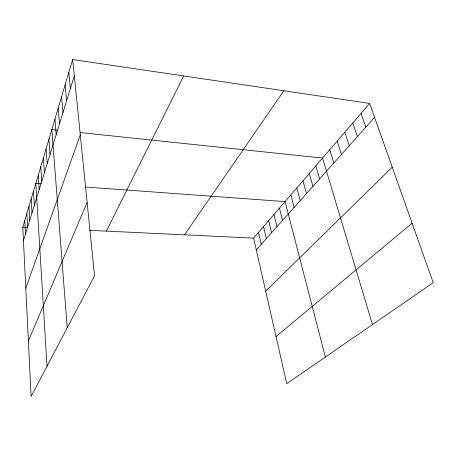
<?xml version="1.0" encoding="UTF-8"?>
<svg xmlns="http://www.w3.org/2000/svg" width="456" height="456" viewBox="0 0 456 456"><rect width="100%" height="100%" fill="white"/><g stroke="black" fill="none" stroke-linecap="round" stroke-linejoin="round"><path stroke-width="0.68" d="M72.658 59.542L94.569 275.794L31.099 396.458L22.8 227.162L72.658 59.542L369.628 103.438L433.2 282.697L286.75 383.701L253.61 238.112L369.628 103.438M23.455 240.574L74.311 75.844M25.792 288.163L80.284 134.822M28.38 341.014L87.136 202.401M106.379 231.129L183.705 75.958M184.503 234.834L283.849 90.761M256.278 249.831L374.57 117.38M265.683 291.156L392.24 167.209M276.022 336.579L412.099 223.201M22.8 227.162L27.639 227.39M89.615 230.331L253.61 238.112M41.342 183.796L35.819 183.392L47.031 366.174M85.3 187.006L285.057 201.609L325.373 357.059M57.422 130.177L51.824 129.589L67.22 327.796M80.302 132.582L322.569 158.061L372.478 324.575M361.072 113.367L365.826 127.167M352.83 122.938L357.396 136.606M344.867 132.177L349.267 145.709M337.178 141.103L341.419 154.499M329.751 149.728L333.832 162.991M315.826 165.893L319.622 178.9M309.288 173.48L312.958 186.361M302.949 180.838L306.5 193.595M296.805 187.969L300.236 200.606M290.842 194.889L294.166 207.406M279.437 208.13L282.549 220.413M273.976 214.468L276.991 226.632M268.669 220.63L271.594 232.68M263.511 226.621L266.344 238.556M258.489 232.446L261.242 244.273M68.805 72.493L70.367 88.618M65.122 84.884L66.593 100.839M61.588 96.763L62.985 112.541M58.197 108.152L59.519 123.758M54.948 119.084L56.196 134.52M48.906 139.399L50.035 154.493M46.096 148.844L47.167 163.772M43.388 157.947L44.403 172.716M40.778 166.731L41.741 181.34M38.253 175.207L39.176 189.656M33.47 191.298L34.303 205.445M31.19 198.947L31.988 212.941M28.99 206.346L29.748 220.191M26.864 213.511L27.582 227.202M24.801 220.442L25.49 233.996"/></g></svg>
